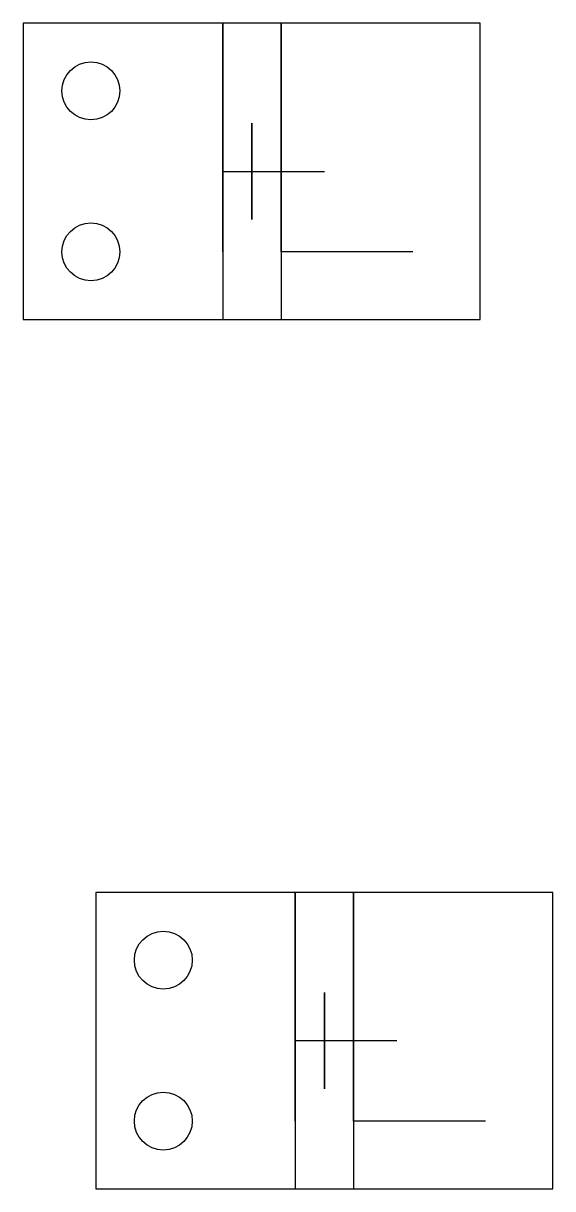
# Model space of a CAD drawing. Header units: inches. Extents: x -94 to 71, y -824 to 28.
# Drawn here: x -93.5 to 71, y -824.3 to -462.3 of the extents above; entities outside this region: 2.
import ezdxf

# ---------------------------------------------------------------- set-up
doc = ezdxf.new("R2010")
doc.units = ezdxf.units.IN
doc.header["$MEASUREMENT"] = 0

msp = doc.modelspace()

# ---------------------------------------------------------------- linework, layer by layer
for p, q in [((30.35, 12.7), (30.35, 23.7)), ((48.46, -462.26, 614.91), (-93.54, -462.26, 614.91)), ((-93.54, -462.26, 614.91), (-93.54, -554.26, 614.91)), ((48.46, -462.26, 614.91), (-93.54, -462.26, 614.91)), ((-93.54, -462.26, 614.91), (-93.54, -554.26, 614.91)), ((-31.54, -533.26, 628.91), (-31.54, -462.26, 628.91)), ((-31.54, -462.26, 628.91), (-31.54, -554.26, 628.91)), ((-31.54, -533.26, 628.91), (-31.54, -462.26, 628.91)), ((-31.54, -462.26, 628.91), (-31.54, -554.26, 628.91)), ((-13.46, -533.26, 628.91), (-13.46, -462.26, 628.91)), ((-13.46, -462.26, 628.91), (-13.46, -554.26, 628.91)), ((-13.46, -533.26, 628.91), (-13.46, -462.26, 628.91)), ((-13.46, -462.26, 628.91), (-13.46, -554.26, 628.91)), ((48.46, -554.26, 614.91), (48.46, -462.26, 614.91)), ((48.46, -554.26, 614.91), (48.46, -462.26, 614.91)), ((-31.54, -508.26, 650.91), (-13.46, -508.26, 650.91)), ((-31.54, -508.26, 650.91), (-13.46, -508.26, 650.91)), ((-22.5, -508.26, 650.91), (-22.5, -508.26, 686.91)), ((-22.5, -508.26, 650.91), (-22.5, -508.26, 686.91)), ((27.54, -533.26, 628.91), (-13.46, -533.26, 628.91)), ((27.54, -533.26, 628.91), (-13.46, -533.26, 628.91)), ((-93.54, -554.26, 614.91), (48.46, -554.26, 614.91)), ((-93.54, -554.26, 614.91), (48.46, -554.26, 614.91)), ((70.96, -732.31, 471.75), (-71.04, -732.31, 471.75)), ((-71.04, -732.31, 471.75), (-71.04, -824.31, 471.75)), ((-9.04, -803.31, 485.75), (-9.04, -732.31, 485.75)), ((-9.04, -732.31, 485.75), (-9.04, -824.31, 485.75)), ((9.04, -803.31, 485.75), (9.04, -732.31, 485.75)), ((9.04, -732.31, 485.75), (9.04, -824.31, 485.75)), ((70.96, -824.31, 471.75), (70.96, -732.31, 471.75)), ((-9.04, -778.31, 507.75), (9.04, -778.31, 507.75)), ((0, -778.31, 507.75), (0, -778.31, 543.75)), ((50.04, -803.31, 485.75), (9.04, -803.31, 485.75)), ((-71.04, -824.31, 471.75), (70.96, -824.31, 471.75))]:
    msp.add_line(p, q)
at = {"extrusion": (-2.20138e-16, -0.616308, 0.787505)}
for p, q in [((-22.5, -508.26, 686.91), (0, -508.26, 686.91)), ((-22.5, -508.26, 686.91), (0, -508.26, 686.91)), ((0, -778.31, 543.75), (22.5, -778.31, 543.75))]:
    msp.add_line(p, q, dxfattribs=at)
for centre in [(-72.54, -483.26, 614.91), (-72.54, -483.26, 614.91), (-72.54, -533.26, 614.91), (-72.54, -533.26, 614.91), (-50.04, -753.31, 471.75), (-50.04, -803.31, 471.75)]:
    msp.add_circle(centre, 9)
at = {"extrusion": (1, 0, 0)}
for centre in [(-508.26, 686.91, -22.5), (-508.26, 686.91, -22.5), (-778.31, 543.75)]:
    msp.add_circle(centre, 15, dxfattribs=at)
msp.add_arc((34.35, 23.7), 4, 90, 180)

doc.saveas('drawing.dxf')
